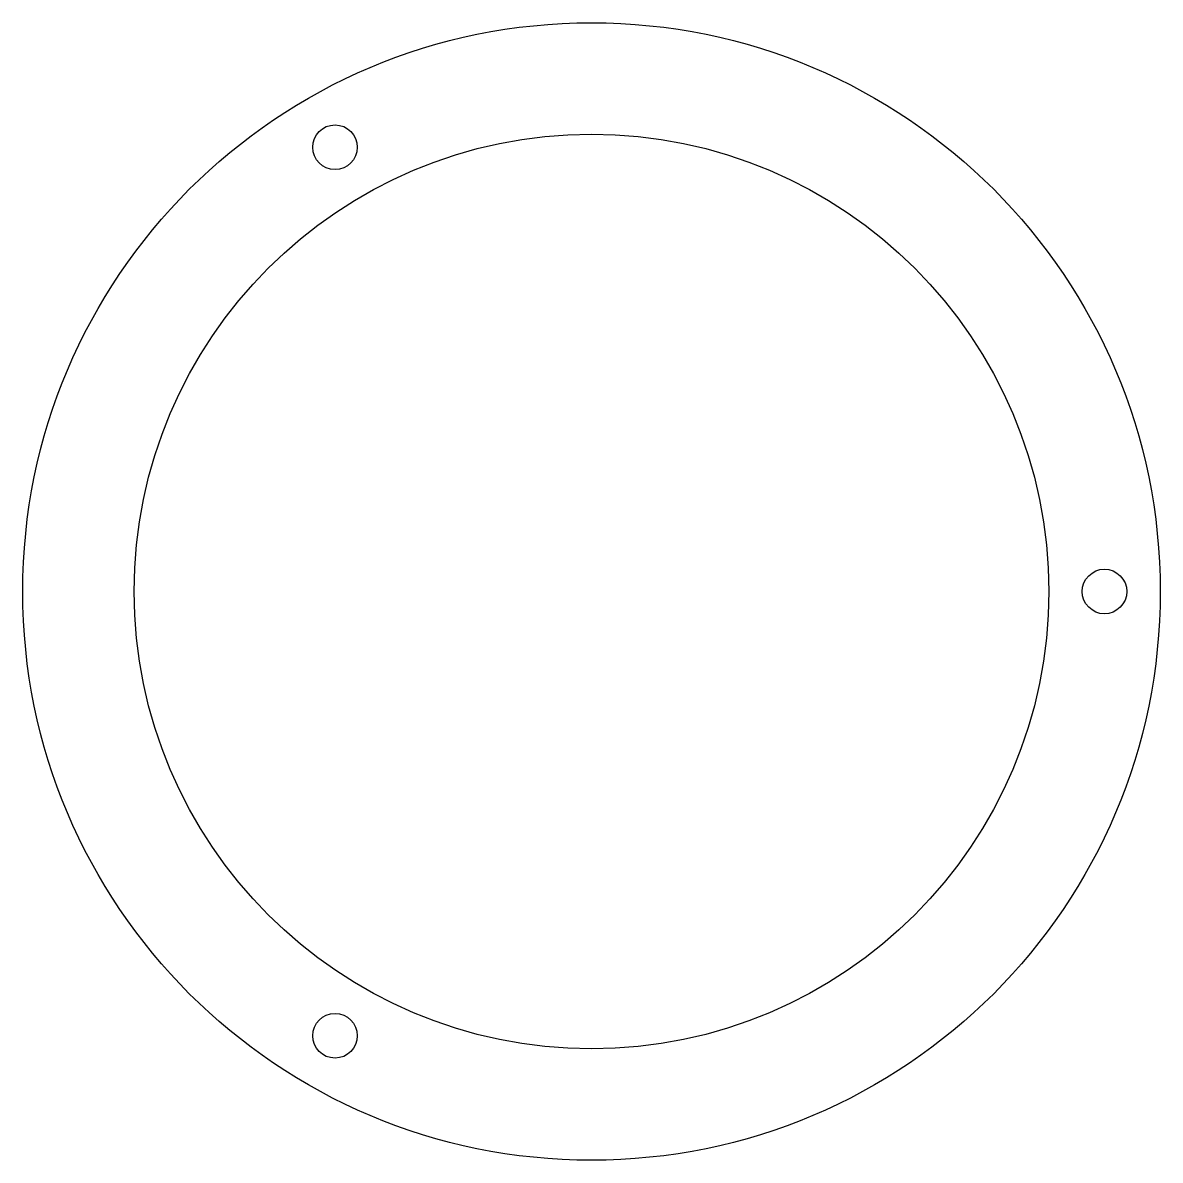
# Model space of a CAD drawing. Header units: millimetres. Extents: x -51 to 51, y -51 to 51.
import ezdxf

# ---------------------------------------------------------------- set-up
doc = ezdxf.new("R2010")
doc.units = ezdxf.units.MM

msp = doc.modelspace()

# ---------------------------------------------------------------- linework, layer by layer
at = {"color": 7, "linetype": 'Continuous', "lineweight": 25}
for centre, radius in [((0, 0), 51), ((-23, 39.84), 2), ((0, 0), 41), ((46, 0), 2), ((-23, -39.84), 2)]:
    msp.add_circle(centre, radius, dxfattribs=at)

doc.saveas('drawing.dxf')
